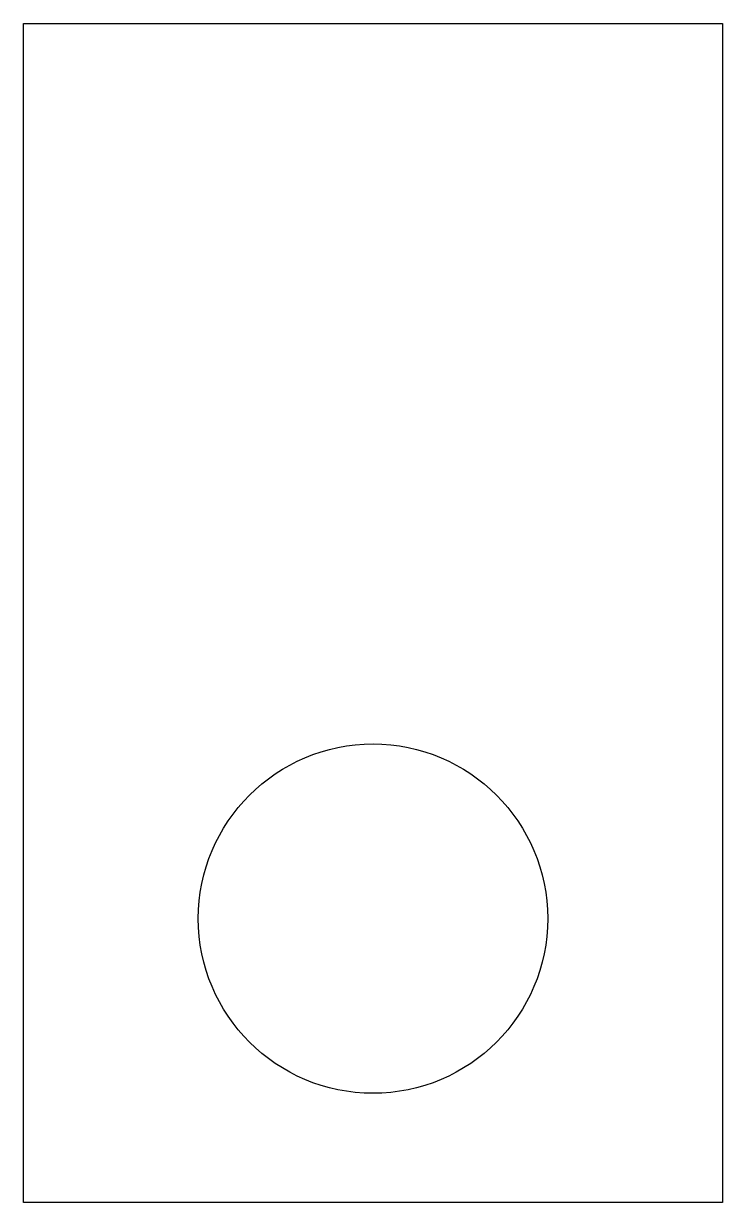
# Model space of a CAD drawing. Header units: millimetres. Extents: x -8 to 8, y -13 to 14.
import ezdxf

# ---------------------------------------------------------------- set-up
doc = ezdxf.new("R2010")
doc.units = ezdxf.units.MM
doc.layers.get('0').update_dxf_attribs({"linetype": 'CONTINUOUS', "lineweight": 25, "true_color": 0xffffff})

msp = doc.modelspace()

# ---------------------------------------------------------------- linework, layer by layer
for p, q in [((-8, 14), (8, 14)), ((-8, -13), (-8, 14)), ((8, 14), (8, -13)), ((8, -13), (-8, -13))]:
    msp.add_line(p, q)
msp.add_circle((0, -6.5), 4)

doc.saveas('drawing.dxf')
